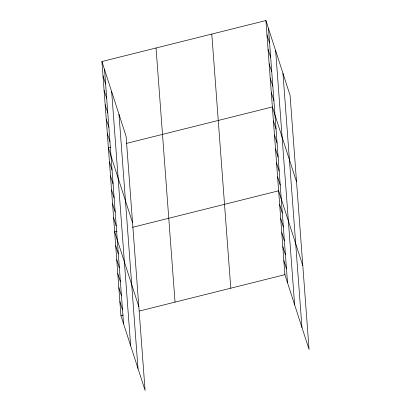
<?xml version="1.0" encoding="UTF-8"?>
<svg xmlns="http://www.w3.org/2000/svg" width="411" height="411" viewBox="0 0 411 411"><rect width="100%" height="100%" fill="white"/><g stroke="black" fill="none" stroke-linecap="round" stroke-linejoin="round"><path stroke-width="0.62" d="M101.933 61.516L126.1 136.334L145.088 390.45L120.921 315.633L101.933 61.516L265.912 20.55L290.079 95.367L309.067 349.484L284.9 274.666L265.912 20.55M110.852 147.302L108.391 147.919L132.558 222.736M126.223 143.46L272.37 106.947L296.531 181.765M117.114 231.162L114.659 231.773L138.82 306.591M132.491 227.319L278.632 190.807L302.799 265.624M120.921 315.633L123.382 315.016M139.37 311.024L284.9 274.666M266.986 34.95L269.606 43.057M268.064 49.351L270.685 57.458M269.138 63.751L271.758 71.858M270.217 78.152L272.837 86.259M271.291 92.547L273.911 100.659M273.413 120.926L276.033 129.033M274.456 134.9L277.076 143.013M275.498 148.88L278.119 156.987M276.546 162.854L279.167 170.966M277.589 176.833L280.21 184.94M279.68 204.786L282.295 212.893M280.723 218.76L283.343 226.872M281.766 232.739L284.386 240.846M282.809 246.713L285.429 254.82M283.857 260.687L286.477 268.799M103.012 75.917L105.632 84.024M104.086 90.317L106.706 98.424M105.165 104.718L107.78 112.825M106.238 119.118L108.858 127.225M107.312 133.518L109.932 141.625M109.434 161.893L112.054 170M110.477 175.867L113.097 183.979M111.525 189.846L114.145 197.953M112.568 203.82L115.188 211.932M113.611 217.799L116.231 225.906M115.702 245.752L118.322 253.859M116.745 259.726L119.365 267.838M117.787 273.705L120.408 281.812M118.836 287.679L121.456 295.792M119.878 301.659L122.499 309.766M282.968 73.353L301.957 327.469M275.642 50.671L294.63 304.787M268.532 28.657L287.52 282.773M211.799 34.067L230.787 288.183M156.046 48L175.035 302.116M118.99 114.32L137.978 368.436M111.664 91.638L130.652 345.754M104.553 69.629L123.541 323.74"/></g></svg>
